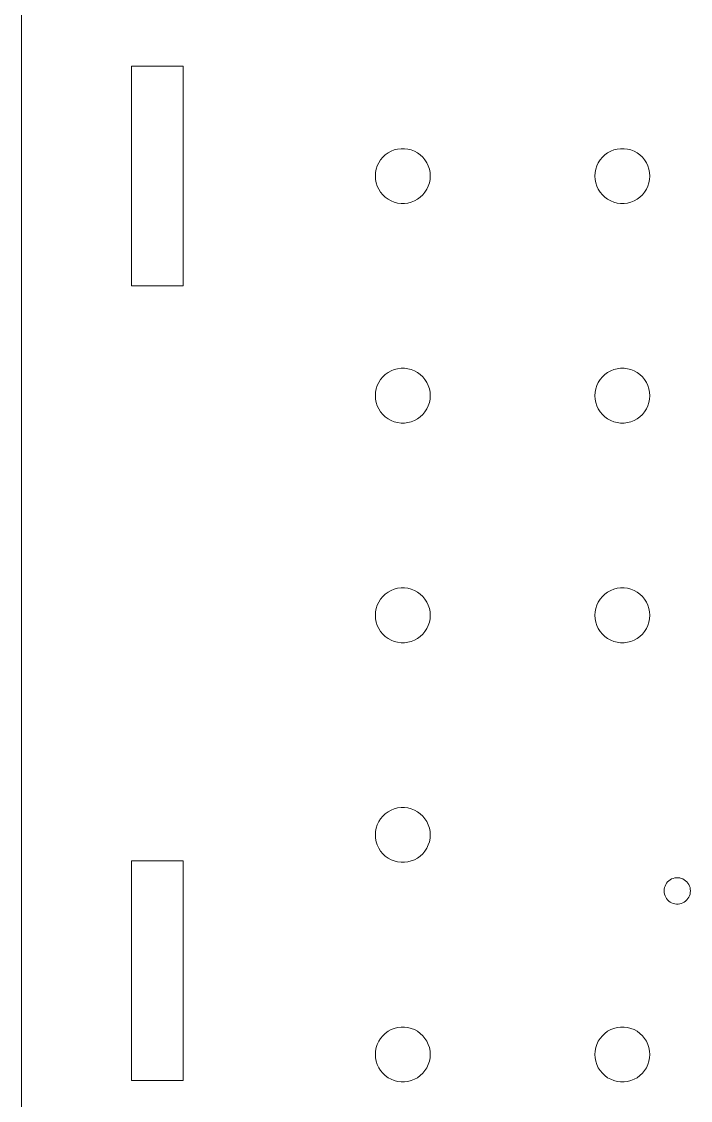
# Model space of a CAD drawing. Header units: millimetres. Extents: x -349 to 349, y -196 to 240.
# Drawn here: x -348.9 to -271.5, y -106.9 to 17.9 of the extents above; entities that cross this region are included whole.
import ezdxf

# ---------------------------------------------------------------- set-up
doc = ezdxf.new("R2010")
doc.units = ezdxf.units.MM
doc.layers.get('0').update_dxf_attribs({"linetype": 'CONTINUOUS', "lineweight": 0})

msp = doc.modelspace()

# ---------------------------------------------------------------- linework, layer by layer
for p, q in [((-348.9, -190.15), (-348.9, 190.15)), ((-336.2, -12.7), (-336.2, 12.7)), ((-336.2, 12.7), (-330.2, 12.7)), ((-330.2, 12.7), (-330.2, -12.7)), ((-306.824, 2.446), (-306.501, 2.681)), ((-306.501, 2.681), (-306.152, 2.873)), ((-306.152, 2.873), (-305.781, 3.02)), ((-305.781, 3.02), (-305.395, 3.119)), ((-305.395, 3.119), (-304.999, 3.169)), ((-304.999, 3.169), (-304.601, 3.169)), ((-304.601, 3.169), (-304.205, 3.119)), ((-304.205, 3.119), (-303.819, 3.02)), ((-303.819, 3.02), (-303.448, 2.873)), ((-303.448, 2.873), (-303.099, 2.681)), ((-303.099, 2.681), (-302.776, 2.446)), ((-281.424, 2.446), (-281.101, 2.681)), ((-281.101, 2.681), (-280.752, 2.873)), ((-280.752, 2.873), (-280.381, 3.02)), ((-280.381, 3.02), (-279.995, 3.119)), ((-279.995, 3.119), (-279.599, 3.169)), ((-279.599, 3.169), (-279.201, 3.169)), ((-279.201, 3.169), (-278.805, 3.119)), ((-278.805, 3.119), (-278.419, 3.02)), ((-278.419, 3.02), (-278.048, 2.873)), ((-278.048, 2.873), (-277.699, 2.681)), ((-277.699, 2.681), (-277.376, 2.446)), ((-307.752, 1.169), (-307.582, 1.53)), ((-307.582, 1.53), (-307.369, 1.866)), ((-307.369, 1.866), (-307.114, 2.173)), ((-307.114, 2.173), (-306.824, 2.446)), ((-302.776, 2.446), (-302.486, 2.173)), ((-302.486, 2.173), (-302.231, 1.866)), ((-302.231, 1.866), (-302.018, 1.53)), ((-302.018, 1.53), (-301.848, 1.169)), ((-282.352, 1.169), (-282.182, 1.53)), ((-282.182, 1.53), (-281.969, 1.866)), ((-281.969, 1.866), (-281.714, 2.173)), ((-281.714, 2.173), (-281.424, 2.446)), ((-277.376, 2.446), (-277.086, 2.173)), ((-277.086, 2.173), (-276.831, 1.866)), ((-276.831, 1.866), (-276.618, 1.53)), ((-276.618, 1.53), (-276.448, 1.169)), ((-307.975, 0), (-307.95, 0.398)), ((-307.95, -0.398), (-307.975, 0)), ((-307.95, 0.398), (-307.875, 0.79)), ((-307.875, 0.79), (-307.752, 1.169)), ((-301.848, 1.169), (-301.725, 0.79)), ((-301.725, 0.79), (-301.65, 0.398)), ((-301.65, 0.398), (-301.625, 0)), ((-301.625, 0), (-301.65, -0.398)), ((-282.575, 0), (-282.55, 0.398)), ((-282.55, -0.398), (-282.575, 0)), ((-282.55, 0.398), (-282.475, 0.79)), ((-282.475, 0.79), (-282.352, 1.169)), ((-276.448, 1.169), (-276.325, 0.79)), ((-276.325, 0.79), (-276.25, 0.398)), ((-276.25, 0.398), (-276.225, 0)), ((-276.225, 0), (-276.25, -0.398)), ((-307.875, -0.79), (-307.95, -0.398)), ((-307.752, -1.169), (-307.875, -0.79)), ((-307.582, -1.53), (-307.752, -1.169)), ((-301.848, -1.169), (-302.018, -1.53)), ((-301.725, -0.79), (-301.848, -1.169)), ((-301.65, -0.398), (-301.725, -0.79)), ((-282.475, -0.79), (-282.55, -0.398)), ((-282.352, -1.169), (-282.475, -0.79)), ((-282.182, -1.53), (-282.352, -1.169)), ((-276.448, -1.169), (-276.618, -1.53)), ((-276.325, -0.79), (-276.448, -1.169)), ((-276.25, -0.398), (-276.325, -0.79)), ((-307.369, -1.866), (-307.582, -1.53)), ((-307.114, -2.173), (-307.369, -1.866)), ((-306.824, -2.446), (-307.114, -2.173)), ((-306.501, -2.681), (-306.824, -2.446)), ((-302.776, -2.446), (-303.099, -2.681)), ((-302.486, -2.173), (-302.776, -2.446)), ((-302.231, -1.866), (-302.486, -2.173)), ((-302.018, -1.53), (-302.231, -1.866)), ((-281.969, -1.866), (-282.182, -1.53)), ((-281.714, -2.173), (-281.969, -1.866)), ((-281.424, -2.446), (-281.714, -2.173)), ((-281.101, -2.681), (-281.424, -2.446)), ((-277.376, -2.446), (-277.699, -2.681)), ((-277.086, -2.173), (-277.376, -2.446)), ((-276.831, -1.866), (-277.086, -2.173)), ((-276.618, -1.53), (-276.831, -1.866)), ((-306.152, -2.873), (-306.501, -2.681)), ((-305.781, -3.02), (-306.152, -2.873)), ((-305.395, -3.119), (-305.781, -3.02)), ((-304.999, -3.169), (-305.395, -3.119)), ((-304.601, -3.169), (-304.999, -3.169)), ((-304.205, -3.119), (-304.601, -3.169)), ((-303.819, -3.02), (-304.205, -3.119)), ((-303.448, -2.873), (-303.819, -3.02)), ((-303.099, -2.681), (-303.448, -2.873)), ((-280.752, -2.873), (-281.101, -2.681)), ((-280.381, -3.02), (-280.752, -2.873)), ((-279.995, -3.119), (-280.381, -3.02)), ((-279.599, -3.169), (-279.995, -3.119)), ((-279.201, -3.169), (-279.599, -3.169)), ((-278.805, -3.119), (-279.201, -3.169)), ((-278.419, -3.02), (-278.805, -3.119)), ((-278.048, -2.873), (-278.419, -3.02)), ((-277.699, -2.681), (-278.048, -2.873)), ((-330.2, -12.7), (-336.2, -12.7)), ((-306.152, -22.527), (-305.781, -22.38)), ((-305.781, -22.38), (-305.395, -22.281)), ((-305.395, -22.281), (-304.999, -22.231)), ((-304.999, -22.231), (-304.601, -22.231)), ((-304.601, -22.231), (-304.205, -22.281)), ((-304.205, -22.281), (-303.819, -22.38)), ((-303.819, -22.38), (-303.448, -22.527)), ((-280.752, -22.527), (-280.381, -22.38)), ((-280.381, -22.38), (-279.995, -22.281)), ((-279.995, -22.281), (-279.599, -22.231)), ((-279.599, -22.231), (-279.201, -22.231)), ((-279.201, -22.231), (-278.805, -22.281)), ((-278.805, -22.281), (-278.419, -22.38)), ((-278.419, -22.38), (-278.048, -22.527)), ((-307.582, -23.87), (-307.369, -23.534)), ((-307.369, -23.534), (-307.114, -23.227)), ((-307.114, -23.227), (-306.824, -22.954)), ((-306.824, -22.954), (-306.501, -22.719)), ((-306.501, -22.719), (-306.152, -22.527)), ((-303.448, -22.527), (-303.099, -22.719)), ((-303.099, -22.719), (-302.776, -22.954)), ((-302.776, -22.954), (-302.486, -23.227)), ((-302.486, -23.227), (-302.231, -23.534)), ((-302.231, -23.534), (-302.018, -23.87)), ((-282.182, -23.87), (-281.969, -23.534)), ((-281.969, -23.534), (-281.714, -23.227)), ((-281.714, -23.227), (-281.424, -22.954)), ((-281.424, -22.954), (-281.101, -22.719)), ((-281.101, -22.719), (-280.752, -22.527)), ((-278.048, -22.527), (-277.699, -22.719)), ((-277.699, -22.719), (-277.376, -22.954)), ((-277.376, -22.954), (-277.086, -23.227)), ((-277.086, -23.227), (-276.831, -23.534)), ((-276.831, -23.534), (-276.618, -23.87)), ((-307.95, -25.002), (-307.875, -24.61)), ((-307.875, -24.61), (-307.752, -24.231)), ((-307.752, -24.231), (-307.582, -23.87)), ((-302.018, -23.87), (-301.848, -24.231)), ((-301.848, -24.231), (-301.725, -24.61)), ((-301.725, -24.61), (-301.65, -25.002)), ((-282.55, -25.002), (-282.475, -24.61)), ((-282.475, -24.61), (-282.352, -24.231)), ((-282.352, -24.231), (-282.182, -23.87)), ((-276.618, -23.87), (-276.448, -24.231)), ((-276.448, -24.231), (-276.325, -24.61)), ((-276.325, -24.61), (-276.25, -25.002)), ((-307.975, -25.4), (-307.95, -25.002)), ((-307.95, -25.798), (-307.975, -25.4)), ((-307.875, -26.19), (-307.95, -25.798)), ((-307.752, -26.569), (-307.875, -26.19)), ((-301.725, -26.19), (-301.848, -26.569)), ((-301.65, -25.798), (-301.725, -26.19)), ((-301.65, -25.002), (-301.625, -25.4)), ((-301.625, -25.4), (-301.65, -25.798)), ((-282.575, -25.4), (-282.55, -25.002)), ((-282.55, -25.798), (-282.575, -25.4)), ((-282.475, -26.19), (-282.55, -25.798)), ((-282.352, -26.569), (-282.475, -26.19)), ((-276.325, -26.19), (-276.448, -26.569)), ((-276.25, -25.798), (-276.325, -26.19)), ((-276.25, -25.002), (-276.225, -25.4)), ((-276.225, -25.4), (-276.25, -25.798)), ((-307.582, -26.93), (-307.752, -26.569)), ((-307.369, -27.266), (-307.582, -26.93)), ((-307.114, -27.573), (-307.369, -27.266)), ((-302.231, -27.266), (-302.486, -27.573)), ((-302.018, -26.93), (-302.231, -27.266)), ((-301.848, -26.569), (-302.018, -26.93)), ((-282.182, -26.93), (-282.352, -26.569)), ((-281.969, -27.266), (-282.182, -26.93)), ((-281.714, -27.573), (-281.969, -27.266)), ((-276.831, -27.266), (-277.086, -27.573)), ((-276.618, -26.93), (-276.831, -27.266)), ((-276.448, -26.569), (-276.618, -26.93)), ((-306.824, -27.846), (-307.114, -27.573)), ((-306.501, -28.081), (-306.824, -27.846)), ((-306.152, -28.273), (-306.501, -28.081)), ((-305.781, -28.42), (-306.152, -28.273)), ((-305.395, -28.519), (-305.781, -28.42)), ((-304.999, -28.569), (-305.395, -28.519)), ((-304.601, -28.569), (-304.999, -28.569)), ((-304.205, -28.519), (-304.601, -28.569)), ((-303.819, -28.42), (-304.205, -28.519)), ((-303.448, -28.273), (-303.819, -28.42)), ((-303.099, -28.081), (-303.448, -28.273)), ((-302.776, -27.846), (-303.099, -28.081)), ((-302.486, -27.573), (-302.776, -27.846)), ((-281.424, -27.846), (-281.714, -27.573)), ((-281.101, -28.081), (-281.424, -27.846)), ((-280.752, -28.273), (-281.101, -28.081)), ((-280.381, -28.42), (-280.752, -28.273)), ((-279.995, -28.519), (-280.381, -28.42)), ((-279.599, -28.569), (-279.995, -28.519)), ((-279.201, -28.569), (-279.599, -28.569)), ((-278.805, -28.519), (-279.201, -28.569)), ((-278.419, -28.42), (-278.805, -28.519)), ((-278.048, -28.273), (-278.419, -28.42)), ((-277.699, -28.081), (-278.048, -28.273)), ((-277.376, -27.846), (-277.699, -28.081)), ((-277.086, -27.573), (-277.376, -27.846)), ((-307.369, -48.934), (-307.114, -48.627)), ((-307.114, -48.627), (-306.824, -48.354)), ((-306.824, -48.354), (-306.501, -48.119)), ((-306.501, -48.119), (-306.152, -47.927)), ((-306.152, -47.927), (-305.781, -47.78)), ((-305.781, -47.78), (-305.395, -47.681)), ((-305.395, -47.681), (-304.999, -47.631)), ((-304.999, -47.631), (-304.601, -47.631)), ((-304.601, -47.631), (-304.205, -47.681)), ((-304.205, -47.681), (-303.819, -47.78)), ((-303.819, -47.78), (-303.448, -47.927)), ((-303.448, -47.927), (-303.099, -48.119)), ((-303.099, -48.119), (-302.776, -48.354)), ((-302.776, -48.354), (-302.486, -48.627)), ((-302.486, -48.627), (-302.231, -48.934)), ((-281.969, -48.934), (-281.714, -48.627)), ((-281.714, -48.627), (-281.424, -48.354)), ((-281.424, -48.354), (-281.101, -48.119)), ((-281.101, -48.119), (-280.752, -47.927)), ((-280.752, -47.927), (-280.381, -47.78)), ((-280.381, -47.78), (-279.995, -47.681)), ((-279.995, -47.681), (-279.599, -47.631)), ((-279.599, -47.631), (-279.201, -47.631)), ((-279.201, -47.631), (-278.805, -47.681)), ((-278.805, -47.681), (-278.419, -47.78)), ((-278.419, -47.78), (-278.048, -47.927)), ((-278.048, -47.927), (-277.699, -48.119)), ((-277.699, -48.119), (-277.376, -48.354)), ((-277.376, -48.354), (-277.086, -48.627)), ((-277.086, -48.627), (-276.831, -48.934)), ((-307.875, -50.01), (-307.752, -49.631)), ((-307.752, -49.631), (-307.582, -49.27)), ((-307.582, -49.27), (-307.369, -48.934)), ((-302.231, -48.934), (-302.018, -49.27)), ((-302.018, -49.27), (-301.848, -49.631)), ((-301.848, -49.631), (-301.725, -50.01)), ((-282.475, -50.01), (-282.352, -49.631)), ((-282.352, -49.631), (-282.182, -49.27)), ((-282.182, -49.27), (-281.969, -48.934)), ((-276.831, -48.934), (-276.618, -49.27)), ((-276.618, -49.27), (-276.448, -49.631)), ((-276.448, -49.631), (-276.325, -50.01)), ((-307.975, -50.8), (-307.95, -50.402)), ((-307.95, -51.198), (-307.975, -50.8)), ((-307.95, -50.402), (-307.875, -50.01)), ((-301.725, -50.01), (-301.65, -50.402)), ((-301.65, -50.402), (-301.625, -50.8)), ((-301.625, -50.8), (-301.65, -51.198)), ((-282.575, -50.8), (-282.55, -50.402)), ((-282.55, -51.198), (-282.575, -50.8)), ((-282.55, -50.402), (-282.475, -50.01)), ((-276.325, -50.01), (-276.25, -50.402)), ((-276.25, -50.402), (-276.225, -50.8)), ((-276.225, -50.8), (-276.25, -51.198)), ((-307.875, -51.59), (-307.95, -51.198)), ((-307.752, -51.969), (-307.875, -51.59)), ((-307.582, -52.33), (-307.752, -51.969)), ((-307.369, -52.666), (-307.582, -52.33)), ((-302.018, -52.33), (-302.231, -52.666)), ((-301.848, -51.969), (-302.018, -52.33)), ((-301.725, -51.59), (-301.848, -51.969)), ((-301.65, -51.198), (-301.725, -51.59)), ((-282.475, -51.59), (-282.55, -51.198)), ((-282.352, -51.969), (-282.475, -51.59)), ((-282.182, -52.33), (-282.352, -51.969)), ((-281.969, -52.666), (-282.182, -52.33)), ((-276.618, -52.33), (-276.831, -52.666)), ((-276.448, -51.969), (-276.618, -52.33)), ((-276.325, -51.59), (-276.448, -51.969)), ((-276.25, -51.198), (-276.325, -51.59)), ((-307.114, -52.973), (-307.369, -52.666)), ((-306.824, -53.246), (-307.114, -52.973)), ((-306.501, -53.481), (-306.824, -53.246)), ((-306.152, -53.673), (-306.501, -53.481)), ((-303.099, -53.481), (-303.448, -53.673)), ((-302.776, -53.246), (-303.099, -53.481)), ((-302.486, -52.973), (-302.776, -53.246)), ((-302.231, -52.666), (-302.486, -52.973)), ((-281.714, -52.973), (-281.969, -52.666)), ((-281.424, -53.246), (-281.714, -52.973)), ((-281.101, -53.481), (-281.424, -53.246)), ((-280.752, -53.673), (-281.101, -53.481)), ((-277.699, -53.481), (-278.048, -53.673)), ((-277.376, -53.246), (-277.699, -53.481)), ((-277.086, -52.973), (-277.376, -53.246)), ((-276.831, -52.666), (-277.086, -52.973)), ((-305.781, -53.82), (-306.152, -53.673)), ((-305.395, -53.919), (-305.781, -53.82)), ((-304.999, -53.969), (-305.395, -53.919)), ((-304.601, -53.969), (-304.999, -53.969)), ((-304.205, -53.919), (-304.601, -53.969)), ((-303.819, -53.82), (-304.205, -53.919)), ((-303.448, -53.673), (-303.819, -53.82)), ((-280.381, -53.82), (-280.752, -53.673)), ((-279.995, -53.919), (-280.381, -53.82)), ((-279.599, -53.969), (-279.995, -53.919)), ((-279.201, -53.969), (-279.599, -53.969)), ((-278.805, -53.919), (-279.201, -53.969)), ((-278.419, -53.82), (-278.805, -53.919)), ((-278.048, -53.673), (-278.419, -53.82)), ((-306.824, -73.754), (-306.501, -73.519)), ((-306.501, -73.519), (-306.152, -73.327)), ((-306.152, -73.327), (-305.781, -73.18)), ((-305.781, -73.18), (-305.395, -73.081)), ((-305.395, -73.081), (-304.999, -73.031)), ((-304.999, -73.031), (-304.601, -73.031)), ((-304.601, -73.031), (-304.205, -73.081)), ((-304.205, -73.081), (-303.819, -73.18)), ((-303.819, -73.18), (-303.448, -73.327)), ((-303.448, -73.327), (-303.099, -73.519)), ((-303.099, -73.519), (-302.776, -73.754)), ((-307.752, -75.031), (-307.582, -74.67)), ((-307.582, -74.67), (-307.369, -74.334)), ((-307.369, -74.334), (-307.114, -74.027)), ((-307.114, -74.027), (-306.824, -73.754)), ((-302.776, -73.754), (-302.486, -74.027)), ((-302.486, -74.027), (-302.231, -74.334)), ((-302.231, -74.334), (-302.018, -74.67)), ((-302.018, -74.67), (-301.848, -75.031)), ((-307.975, -76.2), (-307.95, -75.802)), ((-307.95, -75.802), (-307.875, -75.41)), ((-307.875, -75.41), (-307.752, -75.031)), ((-301.848, -75.031), (-301.725, -75.41)), ((-301.725, -75.41), (-301.65, -75.802)), ((-301.65, -75.802), (-301.625, -76.2)), ((-307.95, -76.598), (-307.975, -76.2)), ((-307.875, -76.99), (-307.95, -76.598)), ((-307.752, -77.369), (-307.875, -76.99)), ((-301.725, -76.99), (-301.848, -77.369)), ((-301.65, -76.598), (-301.725, -76.99)), ((-301.625, -76.2), (-301.65, -76.598)), ((-307.582, -77.73), (-307.752, -77.369)), ((-307.369, -78.066), (-307.582, -77.73)), ((-307.114, -78.373), (-307.369, -78.066)), ((-306.824, -78.646), (-307.114, -78.373)), ((-302.486, -78.373), (-302.776, -78.646)), ((-302.231, -78.066), (-302.486, -78.373)), ((-302.018, -77.73), (-302.231, -78.066)), ((-301.848, -77.369), (-302.018, -77.73)), ((-336.2, -104.6), (-336.2, -79.2)), ((-336.2, -79.2), (-330.2, -79.2)), ((-330.2, -79.2), (-330.2, -104.6)), ((-306.501, -78.881), (-306.824, -78.646)), ((-306.152, -79.073), (-306.501, -78.881)), ((-305.781, -79.22), (-306.152, -79.073)), ((-305.395, -79.319), (-305.781, -79.22)), ((-304.999, -79.369), (-305.395, -79.319)), ((-304.601, -79.369), (-304.999, -79.369)), ((-304.205, -79.319), (-304.601, -79.369)), ((-303.819, -79.22), (-304.205, -79.319)), ((-303.448, -79.073), (-303.819, -79.22)), ((-303.099, -78.881), (-303.448, -79.073)), ((-302.776, -78.646), (-303.099, -78.881)), ((-274.562, -82.486), (-274.526, -82.298)), ((-274.526, -82.298), (-274.467, -82.116)), ((-274.467, -82.116), (-274.385, -81.943)), ((-274.385, -81.943), (-274.283, -81.781)), ((-274.283, -81.781), (-274.161, -81.634)), ((-274.161, -81.634), (-274.021, -81.503)), ((-274.021, -81.503), (-273.867, -81.39)), ((-273.867, -81.39), (-273.699, -81.298)), ((-273.699, -81.298), (-273.521, -81.228)), ((-273.521, -81.228), (-273.336, -81.18)), ((-273.336, -81.18), (-273.146, -81.156)), ((-273.146, -81.156), (-272.954, -81.156)), ((-272.954, -81.156), (-272.764, -81.18)), ((-272.764, -81.18), (-272.579, -81.228)), ((-272.579, -81.228), (-272.401, -81.298)), ((-272.401, -81.298), (-272.233, -81.39)), ((-272.233, -81.39), (-272.079, -81.503)), ((-272.079, -81.503), (-271.939, -81.634)), ((-271.939, -81.634), (-271.817, -81.781)), ((-271.817, -81.781), (-271.715, -81.943)), ((-271.715, -81.943), (-271.633, -82.116)), ((-271.633, -82.116), (-271.574, -82.298)), ((-271.574, -82.298), (-271.538, -82.486)), ((-274.574, -82.677), (-274.562, -82.486)), ((-274.562, -82.868), (-274.574, -82.677)), ((-274.526, -83.056), (-274.562, -82.868)), ((-274.467, -83.238), (-274.526, -83.056)), ((-274.385, -83.411), (-274.467, -83.238)), ((-274.283, -83.573), (-274.385, -83.411)), ((-274.161, -83.72), (-274.283, -83.573)), ((-271.817, -83.573), (-271.939, -83.72)), ((-271.715, -83.411), (-271.817, -83.573)), ((-271.633, -83.238), (-271.715, -83.411)), ((-271.574, -83.056), (-271.633, -83.238)), ((-271.538, -82.868), (-271.574, -83.056)), ((-271.538, -82.486), (-271.526, -82.677)), ((-271.526, -82.677), (-271.538, -82.868)), ((-274.021, -83.851), (-274.161, -83.72)), ((-273.867, -83.964), (-274.021, -83.851)), ((-273.699, -84.056), (-273.867, -83.964)), ((-273.521, -84.126), (-273.699, -84.056)), ((-273.336, -84.174), (-273.521, -84.126)), ((-273.146, -84.198), (-273.336, -84.174)), ((-272.954, -84.198), (-273.146, -84.198)), ((-272.764, -84.174), (-272.954, -84.198)), ((-272.579, -84.126), (-272.764, -84.174)), ((-272.401, -84.056), (-272.579, -84.126)), ((-272.233, -83.964), (-272.401, -84.056)), ((-272.079, -83.851), (-272.233, -83.964)), ((-271.939, -83.72), (-272.079, -83.851)), ((-305.781, -98.58), (-305.395, -98.481)), ((-305.395, -98.481), (-304.999, -98.431)), ((-304.999, -98.431), (-304.601, -98.431)), ((-304.601, -98.431), (-304.205, -98.481)), ((-304.205, -98.481), (-303.819, -98.58)), ((-280.381, -98.58), (-279.995, -98.481)), ((-279.995, -98.481), (-279.599, -98.431)), ((-279.599, -98.431), (-279.201, -98.431)), ((-279.201, -98.431), (-278.805, -98.481)), ((-278.805, -98.481), (-278.419, -98.58)), ((-307.582, -100.07), (-307.369, -99.734)), ((-307.369, -99.734), (-307.114, -99.427)), ((-307.114, -99.427), (-306.824, -99.154)), ((-306.824, -99.154), (-306.501, -98.919)), ((-306.501, -98.919), (-306.152, -98.727)), ((-306.152, -98.727), (-305.781, -98.58)), ((-303.819, -98.58), (-303.448, -98.727)), ((-303.448, -98.727), (-303.099, -98.919)), ((-303.099, -98.919), (-302.776, -99.154)), ((-302.776, -99.154), (-302.486, -99.427)), ((-302.486, -99.427), (-302.231, -99.734)), ((-302.231, -99.734), (-302.018, -100.07)), ((-282.182, -100.07), (-281.969, -99.734)), ((-281.969, -99.734), (-281.714, -99.427)), ((-281.714, -99.427), (-281.424, -99.154)), ((-281.424, -99.154), (-281.101, -98.919)), ((-281.101, -98.919), (-280.752, -98.727)), ((-280.752, -98.727), (-280.381, -98.58)), ((-278.419, -98.58), (-278.048, -98.727)), ((-278.048, -98.727), (-277.699, -98.919)), ((-277.699, -98.919), (-277.376, -99.154)), ((-277.376, -99.154), (-277.086, -99.427)), ((-277.086, -99.427), (-276.831, -99.734)), ((-276.831, -99.734), (-276.618, -100.07)), ((-307.95, -101.202), (-307.875, -100.81)), ((-307.875, -100.81), (-307.752, -100.431)), ((-307.752, -100.431), (-307.582, -100.07)), ((-302.018, -100.07), (-301.848, -100.431)), ((-301.848, -100.431), (-301.725, -100.81)), ((-301.725, -100.81), (-301.65, -101.202)), ((-282.55, -101.202), (-282.475, -100.81)), ((-282.475, -100.81), (-282.352, -100.431)), ((-282.352, -100.431), (-282.182, -100.07)), ((-276.618, -100.07), (-276.448, -100.431)), ((-276.448, -100.431), (-276.325, -100.81)), ((-276.325, -100.81), (-276.25, -101.202)), ((-307.975, -101.6), (-307.95, -101.202)), ((-307.95, -101.998), (-307.975, -101.6)), ((-307.875, -102.39), (-307.95, -101.998)), ((-301.65, -101.998), (-301.725, -102.39)), ((-301.65, -101.202), (-301.625, -101.6)), ((-301.625, -101.6), (-301.65, -101.998)), ((-282.575, -101.6), (-282.55, -101.202)), ((-282.55, -101.998), (-282.575, -101.6)), ((-282.475, -102.39), (-282.55, -101.998)), ((-276.25, -101.998), (-276.325, -102.39)), ((-276.25, -101.202), (-276.225, -101.6)), ((-276.225, -101.6), (-276.25, -101.998)), ((-307.752, -102.769), (-307.875, -102.39)), ((-307.582, -103.13), (-307.752, -102.769)), ((-307.369, -103.466), (-307.582, -103.13)), ((-307.114, -103.773), (-307.369, -103.466)), ((-302.231, -103.466), (-302.486, -103.773)), ((-302.018, -103.13), (-302.231, -103.466)), ((-301.848, -102.769), (-302.018, -103.13)), ((-301.725, -102.39), (-301.848, -102.769)), ((-282.352, -102.769), (-282.475, -102.39)), ((-282.182, -103.13), (-282.352, -102.769)), ((-281.969, -103.466), (-282.182, -103.13)), ((-281.714, -103.773), (-281.969, -103.466)), ((-276.831, -103.466), (-277.086, -103.773)), ((-276.618, -103.13), (-276.831, -103.466)), ((-276.448, -102.769), (-276.618, -103.13)), ((-276.325, -102.39), (-276.448, -102.769)), ((-330.2, -104.6), (-336.2, -104.6)), ((-306.824, -104.046), (-307.114, -103.773)), ((-306.501, -104.281), (-306.824, -104.046)), ((-306.152, -104.473), (-306.501, -104.281)), ((-305.781, -104.62), (-306.152, -104.473)), ((-305.395, -104.719), (-305.781, -104.62)), ((-304.999, -104.769), (-305.395, -104.719)), ((-304.601, -104.769), (-304.999, -104.769)), ((-304.205, -104.719), (-304.601, -104.769)), ((-303.819, -104.62), (-304.205, -104.719)), ((-303.448, -104.473), (-303.819, -104.62)), ((-303.099, -104.281), (-303.448, -104.473)), ((-302.776, -104.046), (-303.099, -104.281)), ((-302.486, -103.773), (-302.776, -104.046)), ((-281.424, -104.046), (-281.714, -103.773)), ((-281.101, -104.281), (-281.424, -104.046)), ((-280.752, -104.473), (-281.101, -104.281)), ((-280.381, -104.62), (-280.752, -104.473)), ((-279.995, -104.719), (-280.381, -104.62)), ((-279.599, -104.769), (-279.995, -104.719)), ((-279.201, -104.769), (-279.599, -104.769)), ((-278.805, -104.719), (-279.201, -104.769)), ((-278.419, -104.62), (-278.805, -104.719)), ((-278.048, -104.473), (-278.419, -104.62)), ((-277.699, -104.281), (-278.048, -104.473)), ((-277.376, -104.046), (-277.699, -104.281)), ((-277.086, -103.773), (-277.376, -104.046))]:
    msp.add_line(p, q)

doc.saveas('drawing.dxf')
